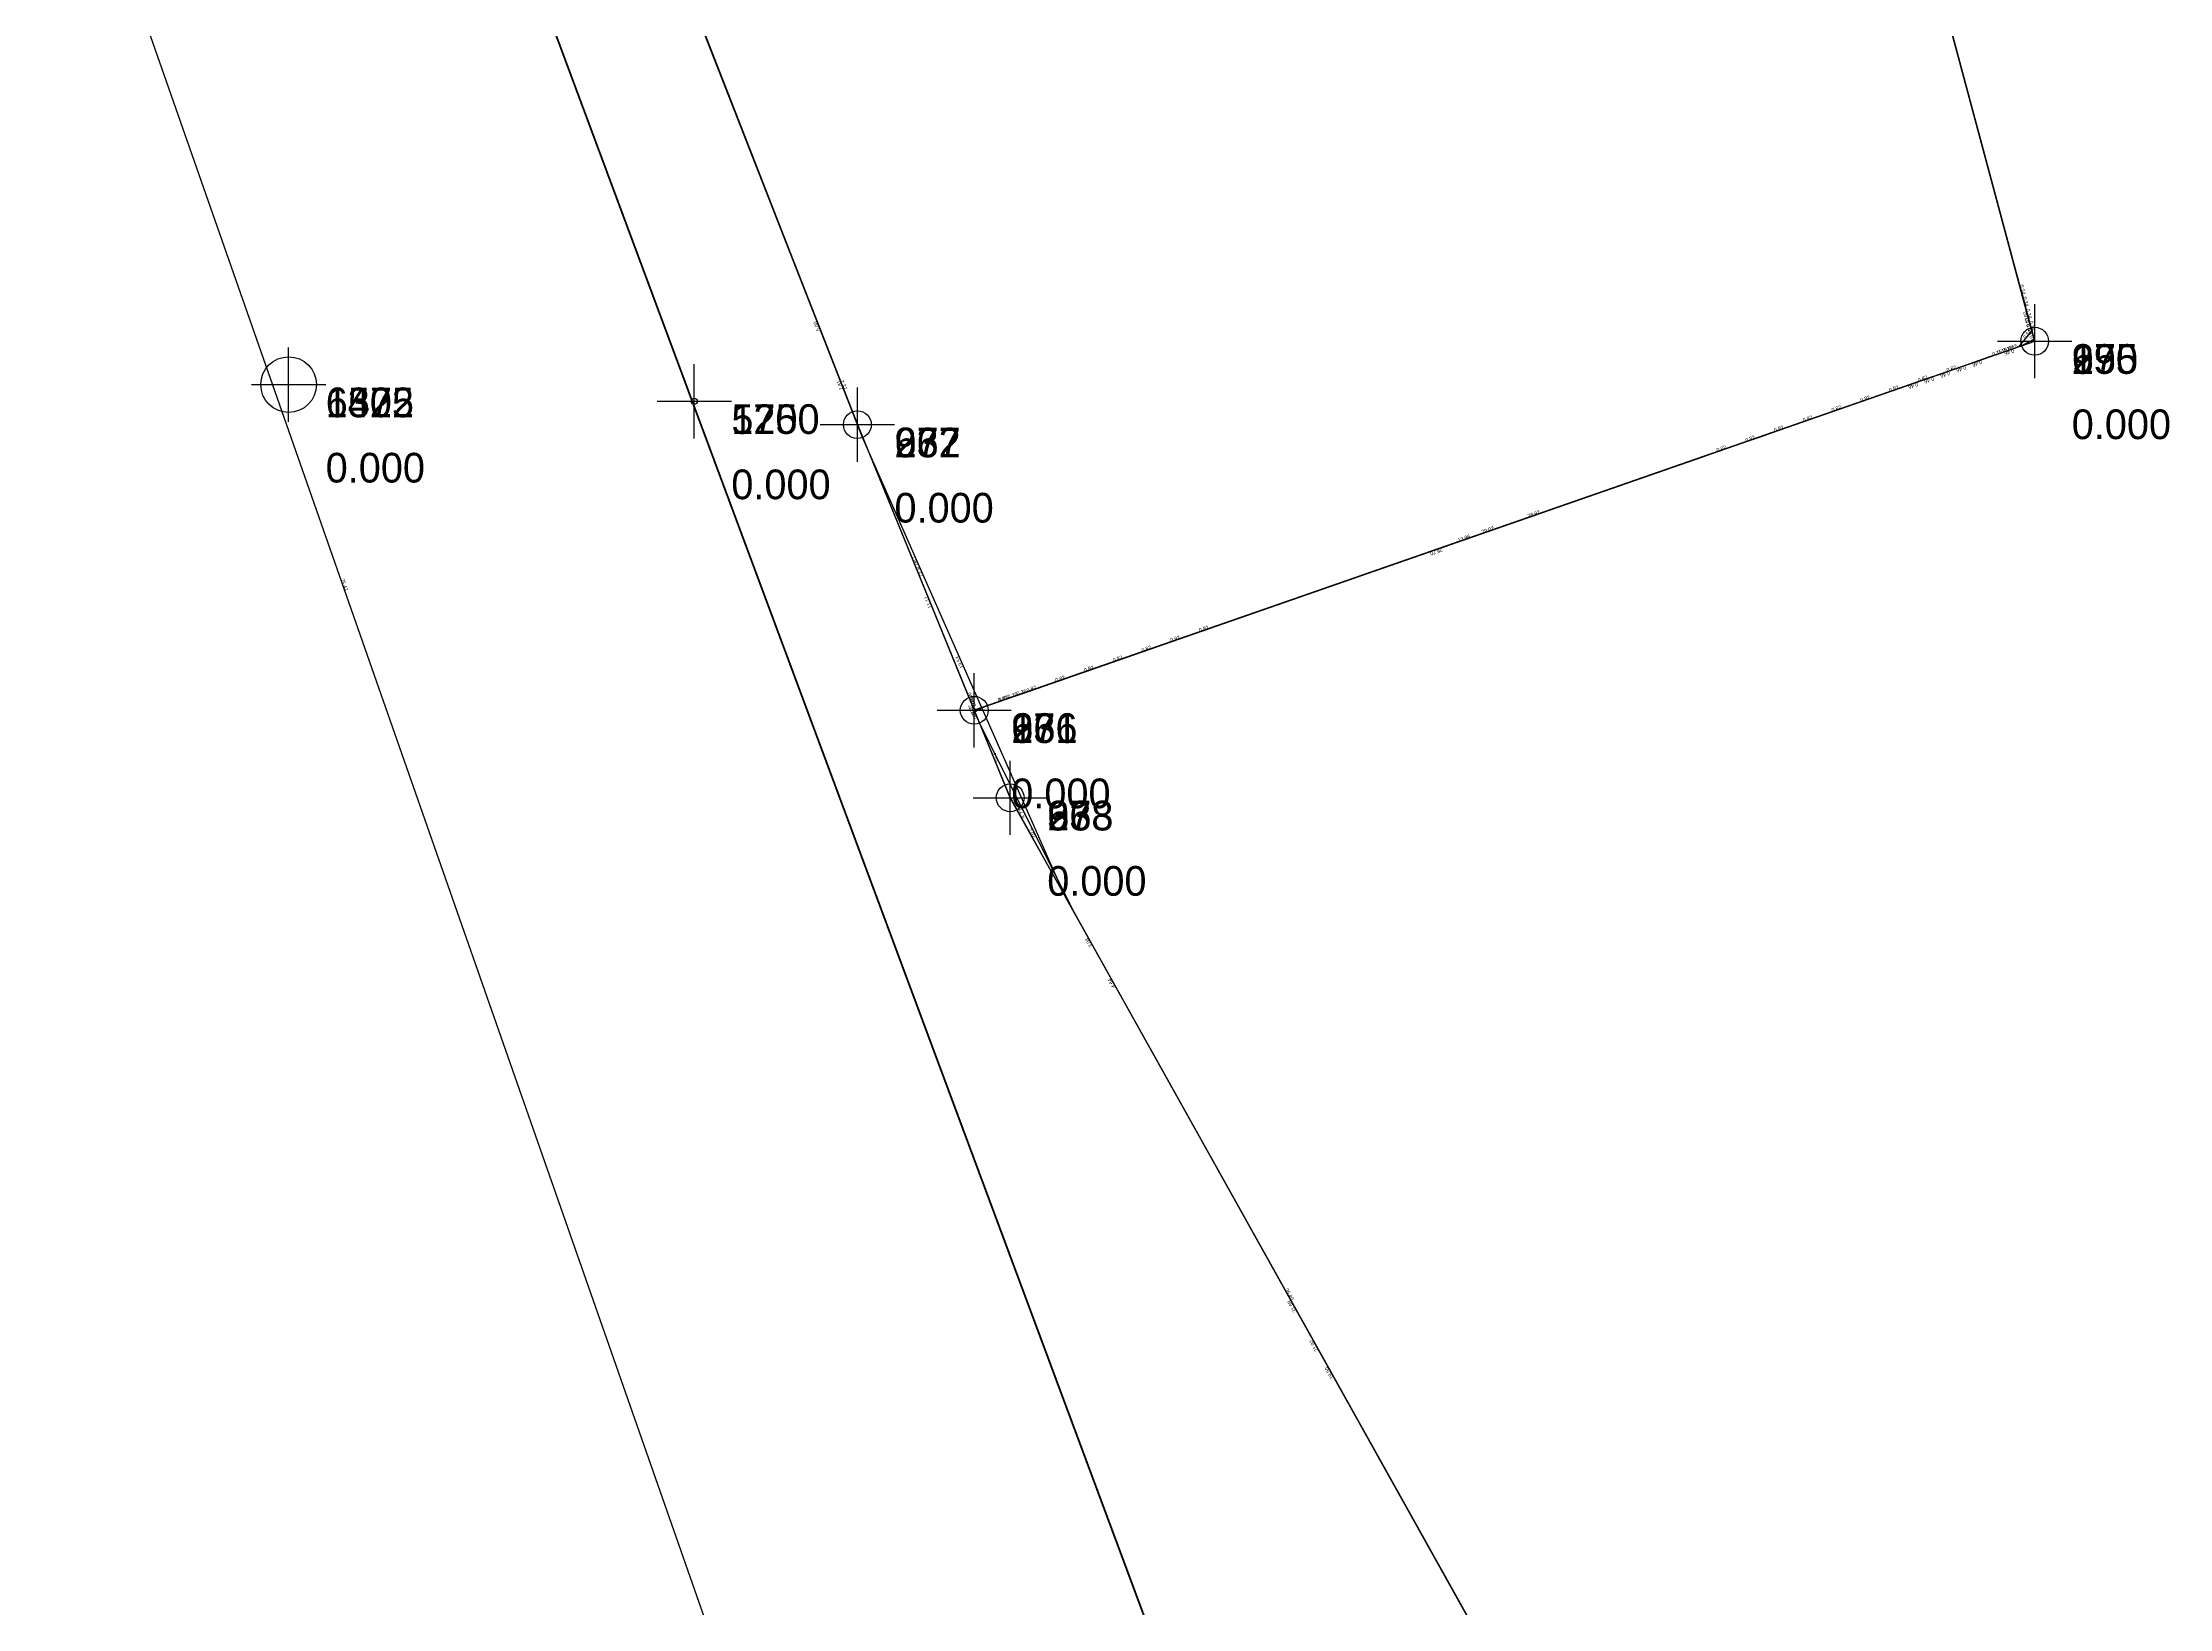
# Model space of a CAD drawing. Header units: metres. Extents: x 581016 to 32581287, y 5319908 to 5321142.
# Drawn here: x 581070.8 to 581128.1, y 5320240.6 to 5320282.8 of the extents above; entities that cross this region are included whole.
import ezdxf
from ezdxf.enums import TextEntityAlignment as Align

# ---------------------------------------------------------------- set-up
doc = ezdxf.new("R2010")
doc.units = ezdxf.units.M
doc.header["$PDMODE"] = 2
doc.header["$PDSIZE"] = 1
for name, color, linetype in [('AufnahmepunktUTMdxf', 7, 'Continuous'), ('EdgeLengths', 7, 'Continuous'), ('Flurstuecksgrenzedxf', 7, 'Continuous'), ('Grenzpunktdxf', 7, 'Continuous'), ('Grenzpunktunabgemarktdxf', 7, 'Continuous'), ('PointHeights', 7, 'Continuous'), ('PointNames', 7, 'Continuous'), ('UmringIndustrieUGewerbefldxf', 7, 'Continuous'), ('UmringPStrassenverkehrdxf', 7, 'Continuous'), ('UmringPWohnbauFldxf', 7, 'Continuous'), ('UmringspolygonWegdxf', 7, 'Continuous')]:
    doc.layers.add(name, color=color, linetype=linetype)

msp = doc.modelspace()

# ---------------------------------------------------------------- linework, layer by layer
at = {"layer": 'AufnahmepunktUTMdxf', "color": 178}
msp.add_circle((581077.41, 5320273.55), 0.75, dxfattribs=at)
msp.add_circle((581077.41, 5320273.55), 0.75, dxfattribs=at)
at = {"layer": 'AufnahmepunktUTMdxf', "linetype": 'Continuous'}
msp.add_point((581077.41, 5320273.55), dxfattribs=at)
msp.add_point((581077.41, 5320273.55), dxfattribs=at)
msp.add_point((581077.41, 5320273.55), dxfattribs=at)
msp.add_point((581077.41, 5320273.55), dxfattribs=at)
at = {"layer": 'Flurstuecksgrenzedxf', "color": 178}
for points in [[(581036.26, 5320414.23), (581047.576, 5320381.901), (581048.707, 5320378.668), (581055.985, 5320359.867), (581057.734, 5320355.211), (581101.456, 5320237.753), (581102.873, 5320233.931), (581107.92, 5320218.79), (581108.76, 5320207.81), (581109.391, 5320204.219), (581109.454, 5320203.86), (581119.465, 5320169.647)], [(581036.26, 5320414.23), (581047.576, 5320381.901), (581048.707, 5320378.668), (581055.985, 5320359.867), (581057.734, 5320355.211), (581101.456, 5320237.753), (581102.873, 5320233.931), (581107.92, 5320218.79), (581108.76, 5320207.81), (581109.391, 5320204.219), (581109.454, 5320203.86), (581119.465, 5320169.647)], [(581026.64, 5320412.52), (581042.173, 5320368.43), (581043.67, 5320364.452), (581064.628, 5320308.767), (581066.335, 5320303.907), (581091.28, 5320232.72), (581092.343, 5320226.264), (581092.619, 5320225.443), (581096.48, 5320213.948), (581096.875, 5320213.244), (581102.45, 5320203.446), (581102.703, 5320202.968), (581103.741, 5320200.108), (581103.815, 5320199.904), (581107.95, 5320185.93)], [(581026.64, 5320412.52), (581042.173, 5320368.43), (581043.67, 5320364.452), (581064.628, 5320308.767), (581066.335, 5320303.907), (581091.28, 5320232.72), (581092.343, 5320226.264), (581092.619, 5320225.443), (581096.48, 5320213.948), (581096.875, 5320213.244), (581102.45, 5320203.446), (581102.703, 5320202.968), (581103.741, 5320200.108), (581103.815, 5320199.904), (581107.95, 5320185.93)], [(581119.943, 5320168.031), (581109.47, 5320203.77), (581108.76, 5320207.81), (581107.92, 5320218.79), (581104.29, 5320230.11), (581056.381, 5320358.839), (581055.855, 5320360.202), (581049.25, 5320377.19), (581048.622, 5320378.911), (581037.137, 5320411.725)], [(581119.943, 5320168.031), (581109.47, 5320203.77), (581108.76, 5320207.81), (581107.92, 5320218.79), (581104.29, 5320230.11), (581056.381, 5320358.839), (581055.855, 5320360.202), (581049.25, 5320377.19), (581048.622, 5320378.911), (581037.137, 5320411.725)], [(581110.535, 5320237.958), (581099.841, 5320257.094), (581098.355, 5320259.752), (581092.89, 5320272.128), (581091.861, 5320274.742), (581072.206, 5320324.945)], [(581110.535, 5320237.958), (581099.841, 5320257.094), (581098.355, 5320259.752), (581092.89, 5320272.128), (581091.861, 5320274.742), (581072.206, 5320324.945)], [(581072.74, 5320323.58), (581092.75, 5320272.47), (581095.9, 5320264.77), (581123.305, 5320274.304), (581123.445, 5320274.353), (581123.585, 5320274.402), (581123.725, 5320274.45), (581123.864, 5320274.499), (581124.004, 5320274.548), (581124.144, 5320274.596), (581124.284, 5320274.645), (581124.424, 5320274.693), (581124.487, 5320274.768), (581124.459, 5320274.873), (581124.431, 5320274.978), (581124.402, 5320275.084), (581124.374, 5320275.189), (581118.72, 5320296.25)], [(581072.74, 5320323.58), (581092.75, 5320272.47), (581095.9, 5320264.77), (581123.305, 5320274.304), (581123.445, 5320274.353), (581123.585, 5320274.402), (581123.725, 5320274.45), (581123.864, 5320274.499), (581124.004, 5320274.548), (581124.144, 5320274.596), (581124.284, 5320274.645), (581124.424, 5320274.693), (581124.487, 5320274.768), (581124.459, 5320274.873), (581124.431, 5320274.978), (581124.402, 5320275.084), (581124.374, 5320275.189), (581118.72, 5320296.25)], [(581118.72, 5320296.25), (581124.048, 5320276.404), (581124.135, 5320276.079), (581124.223, 5320275.753), (581124.31, 5320275.428), (581124.397, 5320275.103), (581124.485, 5320274.777), (581124.144, 5320274.596), (581123.712, 5320274.446), (581123.28, 5320274.295), (581122.848, 5320274.145), (581122.415, 5320273.995), (581121.983, 5320273.844), (581121.551, 5320273.694), (581121.119, 5320273.544), (581095.9, 5320264.77), (581096.853, 5320262.452), (581097.835, 5320260.682), (581110.713, 5320237.64)], [(581118.72, 5320296.25), (581124.048, 5320276.404), (581124.135, 5320276.079), (581124.223, 5320275.753), (581124.31, 5320275.428), (581124.397, 5320275.103), (581124.485, 5320274.777), (581124.144, 5320274.596), (581123.712, 5320274.446), (581123.28, 5320274.295), (581122.848, 5320274.145), (581122.415, 5320273.995), (581121.983, 5320273.844), (581121.551, 5320273.694), (581121.119, 5320273.544), (581095.9, 5320264.77), (581096.853, 5320262.452), (581097.835, 5320260.682), (581110.713, 5320237.64)]]:
    msp.add_lwpolyline(points, dxfattribs=at)
at = {"layer": 'Grenzpunktdxf', "color": 178}
for centre in [(581124.5, 5320274.72), (581124.5, 5320274.72), (581124.5, 5320274.72), (581124.5, 5320274.72), (581092.75, 5320272.47), (581092.75, 5320272.47), (581092.75, 5320272.47), (581092.75, 5320272.47), (581095.9, 5320264.77), (581095.9, 5320264.77), (581095.9, 5320264.77), (581095.9, 5320264.77), (581096.87, 5320262.41), (581096.87, 5320262.41), (581096.87, 5320262.41), (581096.87, 5320262.41)]:
    msp.add_circle(centre, 0.375, dxfattribs=at)
at = {"layer": 'Grenzpunktdxf', "linetype": 'Continuous'}
for p in [(581124.5, 5320274.72), (581124.5, 5320274.72), (581124.5, 5320274.72), (581124.5, 5320274.72), (581092.75, 5320272.47), (581092.75, 5320272.47), (581092.75, 5320272.47), (581092.75, 5320272.47), (581095.9, 5320264.77), (581095.9, 5320264.77), (581095.9, 5320264.77), (581095.9, 5320264.77), (581096.87, 5320262.41), (581096.87, 5320262.41), (581096.87, 5320262.41), (581096.87, 5320262.41)]:
    msp.add_point(p, dxfattribs=at)
at = {"layer": 'Grenzpunktunabgemarktdxf', "color": 178}
msp.add_circle((581088.35, 5320273.1), 0.0833, dxfattribs=at)
msp.add_circle((581088.35, 5320273.1), 0.0833, dxfattribs=at)
at = {"layer": 'Grenzpunktunabgemarktdxf', "linetype": 'Continuous'}
msp.add_point((581088.35, 5320273.1), dxfattribs=at)
msp.add_point((581088.35, 5320273.1), dxfattribs=at)
msp.add_point((581088.35, 5320273.1), dxfattribs=at)
msp.add_point((581088.35, 5320273.1), dxfattribs=at)
at = {"layer": 'UmringIndustrieUGewerbefldxf', "color": 178}
msp.add_lwpolyline([(581110.357, 5320238.277), (581100.843, 5320255.3), (581098.578, 5320259.354), (581096.022, 5320264.472), (581095.996, 5320264.536), (581095.97, 5320264.6), (581095.944, 5320264.664), (581095.917, 5320264.728), (581096.167, 5320264.863), (581096.942, 5320265.133), (581097.718, 5320265.402), (581098.493, 5320265.672), (581099.268, 5320265.942), (581100.044, 5320266.212), (581100.819, 5320266.481), (581101.595, 5320266.751), (581102.37, 5320267.021), (581115.551, 5320271.607), (581116.327, 5320271.877), (581117.102, 5320272.146), (581117.878, 5320272.416), (581118.653, 5320272.686), (581119.428, 5320272.956), (581120.204, 5320273.225), (581120.979, 5320273.495), (581121.754, 5320273.765), (581122.53, 5320274.035), (581123.305, 5320274.304), (581124.081, 5320274.574), (581124.428, 5320274.988), (581124.271, 5320275.572), (581119.257, 5320294.25)], dxfattribs=at)
msp.add_lwpolyline([(581110.357, 5320238.277), (581100.843, 5320255.3), (581098.578, 5320259.354), (581096.022, 5320264.472), (581095.996, 5320264.536), (581095.97, 5320264.6), (581095.944, 5320264.664), (581095.917, 5320264.728), (581096.167, 5320264.863), (581096.942, 5320265.133), (581097.718, 5320265.402), (581098.493, 5320265.672), (581099.268, 5320265.942), (581100.044, 5320266.212), (581100.819, 5320266.481), (581101.595, 5320266.751), (581102.37, 5320267.021), (581115.551, 5320271.607), (581116.327, 5320271.877), (581117.102, 5320272.146), (581117.878, 5320272.416), (581118.653, 5320272.686), (581119.428, 5320272.956), (581120.204, 5320273.225), (581120.979, 5320273.495), (581121.754, 5320273.765), (581122.53, 5320274.035), (581123.305, 5320274.304), (581124.081, 5320274.574), (581124.428, 5320274.988), (581124.271, 5320275.572), (581119.257, 5320294.25)], dxfattribs=at)
at = {"layer": 'UmringPStrassenverkehrdxf', "color": 178}
for points in [[(581026.64, 5320412.52), (581042.173, 5320368.43), (581043.67, 5320364.452), (581064.628, 5320308.767), (581066.335, 5320303.907), (581091.28, 5320232.72), (581092.343, 5320226.264), (581092.619, 5320225.443), (581096.48, 5320213.948), (581096.875, 5320213.244), (581102.45, 5320203.446), (581102.703, 5320202.968), (581103.741, 5320200.108), (581103.815, 5320199.904), (581107.95, 5320185.93)], [(581026.64, 5320412.52), (581042.173, 5320368.43), (581043.67, 5320364.452), (581064.628, 5320308.767), (581066.335, 5320303.907), (581091.28, 5320232.72), (581092.343, 5320226.264), (581092.619, 5320225.443), (581096.48, 5320213.948), (581096.875, 5320213.244), (581102.45, 5320203.446), (581102.703, 5320202.968), (581103.741, 5320200.108), (581103.815, 5320199.904), (581107.95, 5320185.93)], [(581119.943, 5320168.031), (581109.47, 5320203.77), (581108.76, 5320207.81), (581107.92, 5320218.79), (581104.29, 5320230.11), (581056.381, 5320358.839), (581055.855, 5320360.202), (581049.25, 5320377.19), (581048.622, 5320378.911), (581037.137, 5320411.725)], [(581119.943, 5320168.031), (581109.47, 5320203.77), (581108.76, 5320207.81), (581107.92, 5320218.79), (581104.29, 5320230.11), (581056.381, 5320358.839), (581055.855, 5320360.202), (581049.25, 5320377.19), (581048.622, 5320378.911), (581037.137, 5320411.725)]]:
    msp.add_lwpolyline(points, dxfattribs=at)
at = {"layer": 'UmringPWohnbauFldxf', "color": 178}
msp.add_lwpolyline([(581071.809, 5320326.116), (581091.861, 5320274.742), (581092.706, 5320272.584), (581095.696, 5320265.27), (581095.722, 5320265.205), (581095.749, 5320265.14), (581095.775, 5320265.075), (581095.802, 5320265.01), (581095.829, 5320264.945), (581095.855, 5320264.88), (581095.882, 5320264.814), (581095.976, 5320264.797), (581096.218, 5320264.881), (581096.459, 5320264.965), (581096.701, 5320265.049), (581096.942, 5320265.133), (581097.184, 5320265.217), (581124.5, 5320274.72), (581118.72, 5320296.25)], dxfattribs=at)
msp.add_lwpolyline([(581071.809, 5320326.116), (581091.861, 5320274.742), (581092.706, 5320272.584), (581095.696, 5320265.27), (581095.722, 5320265.205), (581095.749, 5320265.14), (581095.775, 5320265.075), (581095.802, 5320265.01), (581095.829, 5320264.945), (581095.855, 5320264.88), (581095.882, 5320264.814), (581095.976, 5320264.797), (581096.218, 5320264.881), (581096.459, 5320264.965), (581096.701, 5320265.049), (581096.942, 5320265.133), (581097.184, 5320265.217), (581124.5, 5320274.72), (581118.72, 5320296.25)], dxfattribs=at)
at = {"layer": 'UmringspolygonWegdxf', "color": 178}
for points in [[(581037.301, 5320411.256), (581048.99, 5320377.86), (581056.31, 5320359.03), (581104.306, 5320230.06), (581104.637, 5320229.028), (581107.2, 5320221.035), (581107.448, 5320220.262), (581107.696, 5320219.488), (581108.76, 5320207.81), (581109.47, 5320203.77), (581119.93, 5320168.06)], [(581037.301, 5320411.256), (581048.99, 5320377.86), (581056.31, 5320359.03), (581104.306, 5320230.06), (581104.637, 5320229.028), (581107.2, 5320221.035), (581107.448, 5320220.262), (581107.696, 5320219.488), (581108.76, 5320207.81), (581109.47, 5320203.77), (581119.93, 5320168.06)], [(581112.325, 5320234.756), (581096.87, 5320262.41), (581092.661, 5320272.697), (581090.838, 5320277.354), (581072.74, 5320323.58)], [(581112.325, 5320234.756), (581096.87, 5320262.41), (581092.661, 5320272.697), (581090.838, 5320277.354), (581072.74, 5320323.58)]]:
    msp.add_lwpolyline(points, dxfattribs=at)

# ---------------------------------------------------------------- texts
at = {"layer": 'EdgeLengths', "linetype": 'Continuous'}
for s, rotation, p in [('0,34', -74.97256, (581124.092, 5320276.231)), ('0,34', -74.97256, (581124.092, 5320276.231)), ('0,34', -74.97256, (581124.179, 5320275.906)), ('0,34', -74.97256, (581124.179, 5320275.906)), ('5,00', 111.38077, (581091.75, 5320275.015)), ('5,00', 111.38077, (581091.75, 5320275.015)), ('0,60', 105.02744, (581124.35, 5320275.27)), ('0,60', 105.02744, (581124.35, 5320275.27)), ('0,11', 105.02744, (581124.388, 5320275.126)), ('0,11', 105.02744, (581124.388, 5320275.126)), ('0,11', 105.02744, (581124.417, 5320275.021)), ('0,11', 105.02744, (581124.417, 5320275.021)), ('0,34', -74.97256, (581124.266, 5320275.581)), ('0,34', -74.97256, (581124.266, 5320275.581)), ('0,11', 105.02744, (581124.445, 5320274.916)), ('0,11', 105.02744, (581124.445, 5320274.916)), ('0,34', -74.97256, (581124.354, 5320275.255)), ('0,34', -74.97256, (581124.354, 5320275.255)), ('0,15', 19.18289, (581123.375, 5320274.319)), ('0,15', 19.18289, (581123.375, 5320274.319)), ('0,15', 19.18289, (581123.515, 5320274.367)), ('0,15', 19.18289, (581123.515, 5320274.367)), ('0,15', 19.18289, (581123.655, 5320274.416)), ('0,15', 19.18289, (581123.655, 5320274.416)), ('0,82', 19.18289, (581123.693, 5320274.429)), ('0,82', 19.18289, (581123.693, 5320274.429)), ('0,46', -160.81711, (581123.928, 5320274.511)), ('0,46', -160.81711, (581123.928, 5320274.511)), ('0,15', 19.18289, (581123.795, 5320274.465)), ('0,15', 19.18289, (581123.795, 5320274.465)), ('0,15', 19.18289, (581123.934, 5320274.513)), ('0,15', 19.18289, (581123.934, 5320274.513)), ('0,15', 19.18289, (581124.074, 5320274.562)), ('0,15', 19.18289, (581124.074, 5320274.562)), ('0,39', -151.97512, (581124.314, 5320274.677)), ('0,39', -151.97512, (581124.314, 5320274.677)), ('0,54', 49.97839, (581124.254, 5320274.771)), ('0,54', 49.97839, (581124.254, 5320274.771)), ('0,15', 19.18289, (581124.214, 5320274.611)), ('0,15', 19.18289, (581124.214, 5320274.611)), ('0,11', 105.02744, (581124.473, 5320274.81)), ('0,11', 105.02744, (581124.473, 5320274.81)), ('0,15', 19.18289, (581124.354, 5320274.659)), ('0,15', 19.18289, (581124.354, 5320274.659)), ('0,10', 49.54564, (581124.455, 5320274.721)), ('0,10', 49.54564, (581124.455, 5320274.721)), ('0,34', -74.97256, (581124.441, 5320274.93)), ('0,34', -74.97256, (581124.441, 5320274.93)), ('0,82', 19.18289, (581122.142, 5320273.89)), ('0,82', 19.18289, (581122.142, 5320273.89)), ('0,46', -160.81711, (581122.631, 5320274.06)), ('0,46', -160.81711, (581122.631, 5320274.06)), ('0,46', -160.81711, (581123.064, 5320274.21)), ('0,46', -160.81711, (581123.064, 5320274.21)), ('0,82', 19.18289, (581122.917, 5320274.159)), ('0,82', 19.18289, (581122.917, 5320274.159)), ('0,46', -160.81711, (581123.496, 5320274.361)), ('0,46', -160.81711, (581123.496, 5320274.361)), ('2,81', 111.49504, (581092.375, 5320273.425)), ('2,81', 111.49504, (581092.375, 5320273.425)), ('2,32', -68.61923, (581092.283, 5320273.653)), ('2,32', -68.61923, (581092.283, 5320273.653)), ('0,82', 19.18289, (581120.591, 5320273.35)), ('0,82', 19.18289, (581120.591, 5320273.35)), ('0,46', -160.81711, (581121.335, 5320273.609)), ('0,46', -160.81711, (581121.335, 5320273.609)), ('0,82', 19.18289, (581121.367, 5320273.62)), ('0,82', 19.18289, (581121.367, 5320273.62)), ('0,46', -160.81711, (581121.767, 5320273.759)), ('0,46', -160.81711, (581121.767, 5320273.759)), ('0,46', -160.81711, (581122.199, 5320273.91)), ('0,46', -160.81711, (581122.199, 5320273.91)), ('0,82', 19.18289, (581119.041, 5320272.811)), ('0,82', 19.18289, (581119.041, 5320272.811)), ('0,82', 19.18289, (581119.816, 5320273.08)), ('0,82', 19.18289, (581119.816, 5320273.08)), ('0,82', 19.18289, (581117.49, 5320272.271)), ('0,82', 19.18289, (581117.49, 5320272.271)), ('0,82', 19.18289, (581118.265, 5320272.541)), ('0,82', 19.18289, (581118.265, 5320272.541)), ('0,82', 19.18289, (581115.939, 5320271.732)), ('0,82', 19.18289, (581115.939, 5320271.732)), ('0,82', 19.18289, (581116.714, 5320272.001)), ('0,82', 19.18289, (581116.714, 5320272.001)), ('28,92', 19.18289, (581110.842, 5320269.958)), ('28,92', 19.18289, (581110.842, 5320269.958)), ('13,96', 19.18289, (581108.961, 5320269.304)), ('13,96', 19.18289, (581108.961, 5320269.304)), ('29,02', 19.18289, (581109.603, 5320269.527)), ('29,02', 19.18289, (581109.603, 5320269.527)), ('7,90', -67.76438, (581094.201, 5320268.917)), ('7,90', -67.76438, (581094.201, 5320268.917)), ('26,70', -160.81711, (581108.509, 5320269.147)), ('26,70', -160.81711, (581108.509, 5320269.147)), ('75,43', -70.68878, (581078.808, 5320268.303)), ('75,43', -70.68878, (581078.808, 5320268.303)), ('75,43', -70.68878, (581078.808, 5320268.303)), ('75,43', -70.68878, (581078.808, 5320268.303)), ('8,32', -67.75098, (581094.325, 5320268.61)), ('8,32', -67.75098, (581094.325, 5320268.61)), ('11,11', 112.25165, (581094.766, 5320267.544)), ('11,11', 112.25165, (581094.766, 5320267.544)), ('0,82', 19.18289, (581101.982, 5320266.876)), ('0,82', 19.18289, (581101.982, 5320266.876)), ('0,82', 19.18289, (581100.432, 5320266.337)), ('0,82', 19.18289, (581100.432, 5320266.337)), ('0,82', 19.18289, (581101.207, 5320266.606)), ('0,82', 19.18289, (581101.207, 5320266.606)), ('13,53', 113.82737, (581095.623, 5320265.93)), ('13,53', 113.82737, (581095.623, 5320265.93)), ('0,82', 19.18289, (581098.881, 5320265.797)), ('0,82', 19.18289, (581098.881, 5320265.797)), ('0,82', 19.18289, (581099.656, 5320266.067)), ('0,82', 19.18289, (581099.656, 5320266.067)), ('0,26', 19.18289, (581097.063, 5320265.165)), ('0,26', 19.18289, (581097.063, 5320265.165)), ('0,82', 19.18289, (581097.33, 5320265.258)), ('0,82', 19.18289, (581097.33, 5320265.258)), ('0,82', 19.18289, (581098.105, 5320265.527)), ('0,82', 19.18289, (581098.105, 5320265.527)), ('0,07', -67.75098, (581095.709, 5320265.227)), ('0,07', -67.75098, (581095.709, 5320265.227)), ('0,07', -67.75098, (581095.735, 5320265.162)), ('0,07', -67.75098, (581095.735, 5320265.162)), ('0,07', 112.34349, (581095.93, 5320264.686)), ('0,07', 112.34349, (581095.93, 5320264.686)), ('0,07', 112.34349, (581095.957, 5320264.622)), ('0,07', 112.34349, (581095.957, 5320264.622)), ('0,07', -67.75098, (581095.762, 5320265.097)), ('0,07', -67.75098, (581095.762, 5320265.097)), ('0,07', 112.34349, (581095.983, 5320264.558)), ('0,07', 112.34349, (581095.983, 5320264.558)), ('0,07', -67.75098, (581095.789, 5320265.032)), ('0,07', -67.75098, (581095.789, 5320265.032)), ('0,07', -67.75098, (581095.815, 5320264.967)), ('0,07', -67.75098, (581095.815, 5320264.967)), ('0,07', -67.75098, (581095.842, 5320264.902)), ('0,07', -67.75098, (581095.842, 5320264.902)), ('0,07', -67.75098, (581095.868, 5320264.837)), ('0,07', -67.75098, (581095.868, 5320264.837)), ('0,10', -10.762, (581095.929, 5320264.796)), ('0,10', -10.762, (581095.929, 5320264.796)), ('0,28', 28.36731, (581096.042, 5320264.785)), ('0,28', 28.36731, (581096.042, 5320264.785)), ('0,26', 19.18289, (581096.097, 5320264.829)), ('0,26', 19.18289, (581096.097, 5320264.829)), ('0,26', 19.18289, (581096.339, 5320264.913)), ('0,26', 19.18289, (581096.339, 5320264.913)), ('0,82', 19.18289, (581096.555, 5320264.988)), ('0,82', 19.18289, (581096.555, 5320264.988)), ('0,26', 19.18289, (581096.58, 5320264.997)), ('0,26', 19.18289, (581096.58, 5320264.997)), ('0,26', 19.18289, (581096.822, 5320265.081)), ('0,26', 19.18289, (581096.822, 5320265.081)), ('0,07', 112.34349, (581096.009, 5320264.494)), ('0,07', 112.34349, (581096.009, 5320264.494)), ('2,51', -67.65651, (581096.376, 5320263.601)), ('2,51', -67.65651, (581096.376, 5320263.601)), ('5,72', 116.53296, (581097.3, 5320261.903)), ('5,72', 116.53296, (581097.3, 5320261.903)), ('2,02', -60.95407, (581097.344, 5320261.557)), ('2,02', -60.95407, (581097.344, 5320261.557)), ('3,04', 119.1992, (581099.098, 5320258.413)), ('3,04', 119.1992, (581099.098, 5320258.413)), ('4,64', 119.1992, (581099.711, 5320257.317)), ('4,64', 119.1992, (581099.711, 5320257.317)), ('26,40', -60.8008, (581104.274, 5320249.151)), ('26,40', -60.8008, (581104.274, 5320249.151)), ('31,68', 119.1992, (581104.597, 5320248.573)), ('31,68', 119.1992, (581104.597, 5320248.573)), ('21,92', 119.1992, (581105.188, 5320247.516)), ('21,92', 119.1992, (581105.188, 5320247.516)), ('19,50', 119.1992, (581105.6, 5320246.779)), ('19,50', 119.1992, (581105.6, 5320246.779))]:
    msp.add_text(s, height=0.1, rotation=rotation, dxfattribs=at).set_placement(p)
at = {"layer": 'PointHeights', "linetype": 'Continuous'}
for p in [(581125.5, 5320272.88), (581125.5, 5320272.88), (581125.5, 5320272.88), (581125.5, 5320272.88), (581078.41, 5320271.71), (581078.41, 5320271.71), (581078.41, 5320271.71), (581078.41, 5320271.71), (581089.35, 5320271.26), (581089.35, 5320271.26), (581089.35, 5320271.26), (581089.35, 5320271.26), (581093.75, 5320270.63), (581093.75, 5320270.63), (581093.75, 5320270.63), (581093.75, 5320270.63), (581096.9, 5320262.93), (581096.9, 5320262.93), (581096.9, 5320262.93), (581096.9, 5320262.93), (581097.87, 5320260.57), (581097.87, 5320260.57), (581097.87, 5320260.57), (581097.87, 5320260.57)]:
    msp.add_text('0.000', height=0.8, dxfattribs=at).set_placement(p, align=Align.TOP_LEFT)
at = {"layer": 'PointNames', "linetype": 'Continuous'}
for s, p in [('950', (581125.5, 5320274.64)), ('275', (581125.5, 5320274.64)), ('690', (581125.5, 5320274.64)), ('15', (581125.5, 5320274.64)), ('647', (581078.41, 5320273.47)), ('650', (581078.41, 5320273.47)), ('1322', (581078.41, 5320273.47)), ('1325', (581078.41, 5320273.47)), ('525', (581089.35, 5320273.02)), ('575', (581089.35, 5320273.02)), ('1200', (581089.35, 5320273.02)), ('1250', (581089.35, 5320273.02)), ('937', (581093.75, 5320272.39)), ('2', (581093.75, 5320272.39)), ('262', (581093.75, 5320272.39)), ('677', (581093.75, 5320272.39)), ('936', (581096.9, 5320264.69)), ('261', (581096.9, 5320264.69)), ('676', (581096.9, 5320264.69)), ('1', (581096.9, 5320264.69)), ('3', (581097.87, 5320262.33)), ('938', (581097.87, 5320262.33)), ('263', (581097.87, 5320262.33)), ('678', (581097.87, 5320262.33))]:
    msp.add_text(s, height=0.8, dxfattribs=at).set_placement(p, align=Align.TOP_LEFT)

doc.saveas('drawing.dxf')
